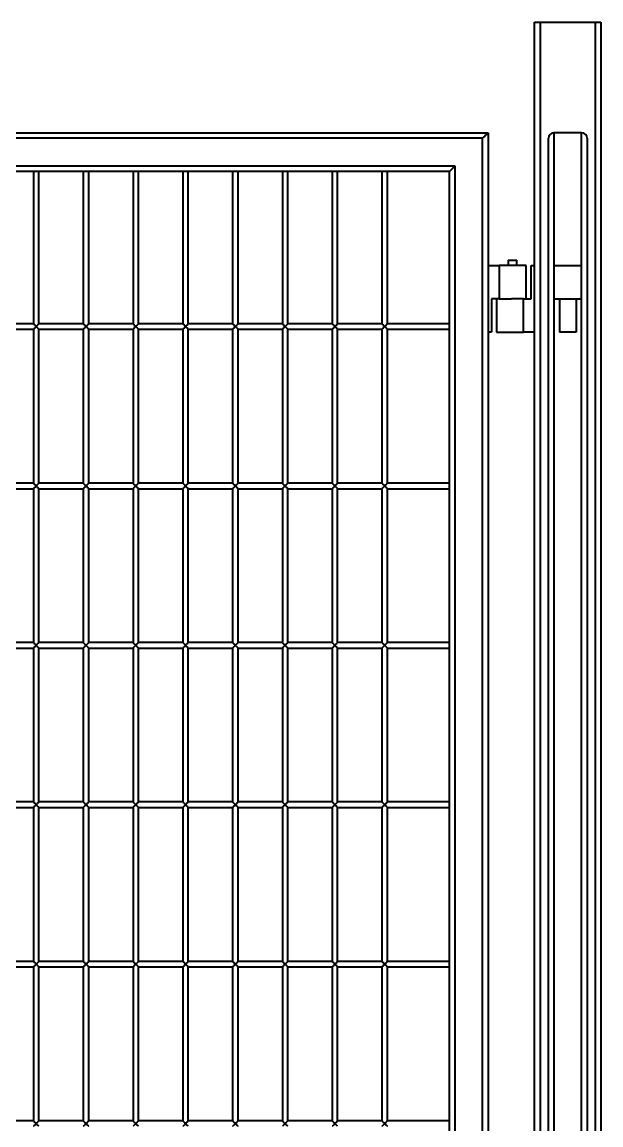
# Model space of a CAD drawing. Header units: millimetres. Extents: x 0 to 420, y 0 to 297.
# Drawn here: x 133.79 to 144.26, y 235.92 to 255.85 of the extents above; entities that cross this region are included whole.
import ezdxf

# ---------------------------------------------------------------- set-up
doc = ezdxf.new("R2010")
doc.units = ezdxf.units.MM

msp = doc.modelspace()

# ---------------------------------------------------------------- linework, layer by layer
at = {"color": 7, "linetype": 'Continuous', "lineweight": 40}
for p, q in [((143.0552, 215.8453), (143.0552, 255.8453)), ((143.0552, 255.8453), (143.1552, 255.8453)), ((143.1552, 255.8453), (143.1552, 215.8453)), ((143.1552, 255.8453), (144.1552, 255.8453)), ((144.1552, 215.8453), (144.1552, 255.8453)), ((144.1552, 255.8453), (144.2552, 255.8453)), ((144.2552, 255.8453), (144.2552, 215.8453)), ((125.0952, 253.8453), (142.2152, 253.8453)), ((142.2152, 253.8453), (142.2152, 217.8453)), ((143.4052, 253.8453), (143.4052, 217.8453)), ((143.9052, 253.8453), (143.4052, 253.8453)), ((143.9052, 217.8453), (143.9052, 253.8453)), ((142.1152, 253.7453), (125.1952, 253.7453)), ((142.1152, 217.9453), (142.1152, 253.7453)), ((143.3052, 217.9453), (143.3052, 253.7453)), ((144.0052, 253.7453), (144.0052, 217.9453)), ((125.6952, 253.2453), (141.6152, 253.2453)), ((141.5152, 253.1453), (125.7952, 253.1453)), ((133.9952, 253.1453), (133.9952, 250.3953)), ((134.0952, 250.3953), (134.0952, 253.1453)), ((134.8952, 253.1453), (134.8952, 250.3953)), ((134.9952, 250.3953), (134.9952, 253.1453)), ((135.7952, 253.1453), (135.7952, 250.3953)), ((135.8952, 250.3953), (135.8952, 253.1453)), ((136.6952, 253.1453), (136.6952, 250.3953)), ((136.7952, 250.3953), (136.7952, 253.1453)), ((137.5952, 253.1453), (137.5952, 250.3953)), ((137.6952, 250.3953), (137.6952, 253.1453)), ((138.4952, 253.1453), (138.4952, 250.3953)), ((138.5952, 250.3953), (138.5952, 253.1453)), ((139.3952, 253.1453), (139.3952, 250.3953)), ((139.4952, 250.3953), (139.4952, 253.1453)), ((140.2952, 253.1453), (140.2952, 250.3953)), ((140.3952, 250.3953), (140.3952, 253.1453)), ((141.5152, 218.5453), (141.5152, 253.1453)), ((141.6152, 253.2453), (141.6152, 218.4453)), ((142.5752, 251.5453), (142.5752, 251.4453)), ((142.5752, 251.5453), (142.7352, 251.5453)), ((142.7352, 251.4453), (142.7352, 251.5453)), ((142.2152, 251.4453), (142.4152, 251.4453)), ((142.9052, 251.4453), (142.4152, 251.4453)), ((142.4152, 251.4453), (142.4152, 250.8453)), ((142.9052, 250.8453), (142.9052, 251.4453)), ((142.9952, 250.8453), (142.9952, 251.4453)), ((142.9952, 251.4453), (143.0552, 251.4453)), ((143.4052, 251.4453), (143.4052, 250.8453)), ((143.4052, 251.4453), (143.9052, 251.4453)), ((143.9052, 250.8453), (143.9052, 251.4453)), ((142.2752, 250.8453), (142.2752, 250.2453)), ((142.4152, 250.8453), (142.2752, 250.8453)), ((142.3652, 250.8453), (142.3652, 250.2453)), ((142.4152, 250.8453), (142.6352, 250.8453)), ((142.8552, 250.8453), (142.6352, 250.8453)), ((142.8552, 250.2453), (142.8552, 250.8453)), ((142.8552, 250.8453), (142.9952, 250.8453)), ((143.4052, 250.8453), (143.9052, 250.8453)), ((143.5052, 250.8453), (143.5052, 250.2453)), ((143.8052, 250.8453), (143.8052, 250.2453)), ((133.9952, 250.3953), (133.1952, 250.3953)), ((133.1952, 250.2953), (133.9952, 250.2953)), ((133.9952, 250.2953), (133.9952, 247.5153)), ((134.8952, 250.3953), (134.0952, 250.3953)), ((134.0952, 247.5153), (134.0952, 250.2953)), ((134.0952, 250.2953), (134.8952, 250.2953)), ((134.8952, 250.2953), (134.8952, 247.5153)), ((135.7952, 250.3953), (134.9952, 250.3953)), ((134.9952, 247.5153), (134.9952, 250.2953)), ((134.9952, 250.2953), (135.7952, 250.2953)), ((135.7952, 250.2953), (135.7952, 247.5153)), ((136.6952, 250.3953), (135.8952, 250.3953)), ((135.8952, 247.5153), (135.8952, 250.2953)), ((135.8952, 250.2953), (136.6952, 250.2953)), ((136.6952, 250.2953), (136.6952, 247.5153)), ((137.5952, 250.3953), (136.7952, 250.3953)), ((136.7952, 247.5153), (136.7952, 250.2953)), ((136.7952, 250.2953), (137.5952, 250.2953)), ((137.5952, 250.2953), (137.5952, 247.5153)), ((138.4952, 250.3953), (137.6952, 250.3953)), ((137.6952, 247.5153), (137.6952, 250.2953)), ((137.6952, 250.2953), (138.4952, 250.2953)), ((138.4952, 250.2953), (138.4952, 247.5153)), ((139.3952, 250.3953), (138.5952, 250.3953)), ((138.5952, 247.5153), (138.5952, 250.2953)), ((138.5952, 250.2953), (139.3952, 250.2953)), ((139.3952, 250.2953), (139.3952, 247.5153)), ((140.2952, 250.3953), (139.4952, 250.3953)), ((139.4952, 247.5153), (139.4952, 250.2953)), ((139.4952, 250.2953), (140.2952, 250.2953)), ((140.2952, 250.2953), (140.2952, 247.5153)), ((141.5152, 250.3953), (140.3952, 250.3953)), ((140.3952, 247.5153), (140.3952, 250.2953)), ((140.3952, 250.2953), (141.5152, 250.2953)), ((142.2752, 250.2453), (142.2152, 250.2453)), ((142.3652, 250.2453), (142.8552, 250.2453)), ((143.0552, 250.2453), (142.8552, 250.2453)), ((143.8052, 250.2453), (143.5052, 250.2453)), ((133.9952, 247.5153), (133.1952, 247.5153)), ((134.8952, 247.5153), (134.0952, 247.5153)), ((135.7952, 247.5153), (134.9952, 247.5153)), ((136.6952, 247.5153), (135.8952, 247.5153)), ((137.5952, 247.5153), (136.7952, 247.5153)), ((138.4952, 247.5153), (137.6952, 247.5153)), ((139.3952, 247.5153), (138.5952, 247.5153)), ((140.2952, 247.5153), (139.4952, 247.5153)), ((141.5152, 247.5153), (140.3952, 247.5153)), ((133.1952, 247.4153), (133.9952, 247.4153)), ((133.9952, 247.4153), (133.9952, 244.6353)), ((134.0952, 244.6353), (134.0952, 247.4153)), ((134.0952, 247.4153), (134.8952, 247.4153)), ((134.8952, 247.4153), (134.8952, 244.6353)), ((134.9952, 244.6353), (134.9952, 247.4153)), ((134.9952, 247.4153), (135.7952, 247.4153)), ((135.7952, 247.4153), (135.7952, 244.6353)), ((135.8952, 244.6353), (135.8952, 247.4153)), ((135.8952, 247.4153), (136.6952, 247.4153)), ((136.6952, 247.4153), (136.6952, 244.6353)), ((136.7952, 244.6353), (136.7952, 247.4153)), ((136.7952, 247.4153), (137.5952, 247.4153)), ((137.5952, 247.4153), (137.5952, 244.6353)), ((137.6952, 244.6353), (137.6952, 247.4153)), ((137.6952, 247.4153), (138.4952, 247.4153)), ((138.4952, 247.4153), (138.4952, 244.6353)), ((138.5952, 244.6353), (138.5952, 247.4153)), ((138.5952, 247.4153), (139.3952, 247.4153)), ((139.3952, 247.4153), (139.3952, 244.6353)), ((139.4952, 244.6353), (139.4952, 247.4153)), ((139.4952, 247.4153), (140.2952, 247.4153)), ((140.2952, 247.4153), (140.2952, 244.6353)), ((140.3952, 244.6353), (140.3952, 247.4153)), ((140.3952, 247.4153), (141.5152, 247.4153)), ((133.9952, 244.6353), (133.1952, 244.6353)), ((133.1952, 244.5353), (133.9952, 244.5353)), ((133.9952, 244.5353), (133.9952, 241.7553)), ((134.8952, 244.6353), (134.0952, 244.6353)), ((134.0952, 241.7553), (134.0952, 244.5353)), ((134.0952, 244.5353), (134.8952, 244.5353)), ((134.8952, 244.5353), (134.8952, 241.7553)), ((135.7952, 244.6353), (134.9952, 244.6353)), ((134.9952, 241.7553), (134.9952, 244.5353)), ((134.9952, 244.5353), (135.7952, 244.5353)), ((135.7952, 244.5353), (135.7952, 241.7553)), ((136.6952, 244.6353), (135.8952, 244.6353)), ((135.8952, 241.7553), (135.8952, 244.5353)), ((135.8952, 244.5353), (136.6952, 244.5353)), ((136.6952, 244.5353), (136.6952, 241.7553)), ((137.5952, 244.6353), (136.7952, 244.6353)), ((136.7952, 241.7553), (136.7952, 244.5353)), ((136.7952, 244.5353), (137.5952, 244.5353)), ((137.5952, 244.5353), (137.5952, 241.7553)), ((138.4952, 244.6353), (137.6952, 244.6353)), ((137.6952, 241.7553), (137.6952, 244.5353)), ((137.6952, 244.5353), (138.4952, 244.5353)), ((138.4952, 244.5353), (138.4952, 241.7553)), ((139.3952, 244.6353), (138.5952, 244.6353)), ((138.5952, 241.7553), (138.5952, 244.5353)), ((138.5952, 244.5353), (139.3952, 244.5353)), ((139.3952, 244.5353), (139.3952, 241.7553)), ((140.2952, 244.6353), (139.4952, 244.6353)), ((139.4952, 241.7553), (139.4952, 244.5353)), ((139.4952, 244.5353), (140.2952, 244.5353)), ((140.2952, 244.5353), (140.2952, 241.7553)), ((141.5152, 244.6353), (140.3952, 244.6353)), ((140.3952, 241.7553), (140.3952, 244.5353)), ((140.3952, 244.5353), (141.5152, 244.5353)), ((133.9952, 241.7553), (133.1952, 241.7553)), ((134.8952, 241.7553), (134.0952, 241.7553)), ((135.7952, 241.7553), (134.9952, 241.7553)), ((136.6952, 241.7553), (135.8952, 241.7553)), ((137.5952, 241.7553), (136.7952, 241.7553)), ((138.4952, 241.7553), (137.6952, 241.7553)), ((139.3952, 241.7553), (138.5952, 241.7553)), ((140.2952, 241.7553), (139.4952, 241.7553)), ((141.5152, 241.7553), (140.3952, 241.7553)), ((133.1952, 241.6553), (133.9952, 241.6553)), ((133.9952, 241.6553), (133.9952, 238.8753)), ((134.0952, 238.8753), (134.0952, 241.6553)), ((134.0952, 241.6553), (134.8952, 241.6553)), ((134.8952, 241.6553), (134.8952, 238.8753)), ((134.9952, 238.8753), (134.9952, 241.6553)), ((134.9952, 241.6553), (135.7952, 241.6553)), ((135.7952, 241.6553), (135.7952, 238.8753)), ((135.8952, 238.8753), (135.8952, 241.6553)), ((135.8952, 241.6553), (136.6952, 241.6553)), ((136.6952, 241.6553), (136.6952, 238.8753)), ((136.7952, 238.8753), (136.7952, 241.6553)), ((136.7952, 241.6553), (137.5952, 241.6553)), ((137.5952, 241.6553), (137.5952, 238.8753)), ((137.6952, 238.8753), (137.6952, 241.6553)), ((137.6952, 241.6553), (138.4952, 241.6553)), ((138.4952, 241.6553), (138.4952, 238.8753)), ((138.5952, 238.8753), (138.5952, 241.6553)), ((138.5952, 241.6553), (139.3952, 241.6553)), ((139.3952, 241.6553), (139.3952, 238.8753)), ((139.4952, 238.8753), (139.4952, 241.6553)), ((139.4952, 241.6553), (140.2952, 241.6553)), ((140.2952, 241.6553), (140.2952, 238.8753)), ((140.3952, 238.8753), (140.3952, 241.6553)), ((140.3952, 241.6553), (141.5152, 241.6553)), ((133.9952, 238.8753), (133.1952, 238.8753)), ((133.1952, 238.7753), (133.9952, 238.7753)), ((133.9952, 238.7753), (133.9952, 235.9953)), ((134.8952, 238.8753), (134.0952, 238.8753)), ((134.0952, 235.9953), (134.0952, 238.7753)), ((134.0952, 238.7753), (134.8952, 238.7753)), ((134.8952, 238.7753), (134.8952, 235.9953)), ((135.7952, 238.8753), (134.9952, 238.8753)), ((134.9952, 235.9953), (134.9952, 238.7753)), ((134.9952, 238.7753), (135.7952, 238.7753)), ((135.7952, 238.7753), (135.7952, 235.9953)), ((136.6952, 238.8753), (135.8952, 238.8753)), ((135.8952, 235.9953), (135.8952, 238.7753)), ((135.8952, 238.7753), (136.6952, 238.7753)), ((136.6952, 238.7753), (136.6952, 235.9953)), ((137.5952, 238.8753), (136.7952, 238.8753)), ((136.7952, 235.9953), (136.7952, 238.7753)), ((136.7952, 238.7753), (137.5952, 238.7753)), ((137.5952, 238.7753), (137.5952, 235.9953)), ((138.4952, 238.8753), (137.6952, 238.8753)), ((137.6952, 235.9953), (137.6952, 238.7753)), ((137.6952, 238.7753), (138.4952, 238.7753)), ((138.4952, 238.7753), (138.4952, 235.9953)), ((139.3952, 238.8753), (138.5952, 238.8753)), ((138.5952, 235.9953), (138.5952, 238.7753)), ((138.5952, 238.7753), (139.3952, 238.7753)), ((139.3952, 238.7753), (139.3952, 235.9953)), ((140.2952, 238.8753), (139.4952, 238.8753)), ((139.4952, 235.9953), (139.4952, 238.7753)), ((139.4952, 238.7753), (140.2952, 238.7753)), ((140.2952, 238.7753), (140.2952, 235.9953)), ((141.5152, 238.8753), (140.3952, 238.8753)), ((140.3952, 235.9953), (140.3952, 238.7753)), ((140.3952, 238.7753), (141.5152, 238.7753)), ((133.9952, 235.9953), (133.1952, 235.9953)), ((134.8952, 235.9953), (134.0952, 235.9953)), ((135.7952, 235.9953), (134.9952, 235.9953)), ((136.6952, 235.9953), (135.8952, 235.9953)), ((137.5952, 235.9953), (136.7952, 235.9953)), ((138.4952, 235.9953), (137.6952, 235.9953)), ((139.3952, 235.9953), (138.5952, 235.9953)), ((140.2952, 235.9953), (139.4952, 235.9953)), ((141.5152, 235.9953), (140.3952, 235.9953))]:
    msp.add_line(p, q, dxfattribs=at)
at = {"color": 7, "linetype": 'Continuous', "lineweight": 40, "flags": 128}
for points in [[(142.2152, 253.8453), (142.2133, 253.8434), (142.2076, 253.8377), (142.1984, 253.8285), (142.1859, 253.816), (142.1708, 253.8009), (142.1535, 253.7836), (142.1347, 253.7648), (142.1152, 253.7453)], [(141.6152, 253.2453), (141.5979, 253.228), (141.581, 253.2111), (141.5652, 253.1953), (141.551, 253.1811), (141.5386, 253.1687), (141.5286, 253.1587), (141.5213, 253.1514), (141.5167, 253.1469), (141.5152, 253.1453)], [(133.9952, 250.3953), (133.9954, 250.3951), (133.9971, 250.3934), (134.0005, 250.3901), (134.0053, 250.3852), (134.0115, 250.379), (134.0189, 250.3717), (134.0272, 250.3634), (134.036, 250.3545), (134.0452, 250.3453)], [(134.0452, 250.3453), (134.036, 250.3361), (134.0272, 250.3273), (134.0189, 250.319), (134.0115, 250.3117), (134.0053, 250.3054), (134.0005, 250.3006), (133.9971, 250.2972), (133.9954, 250.2955), (133.9952, 250.2953)], [(134.0452, 250.3453), (134.0539, 250.354), (134.0623, 250.3624), (134.0702, 250.3703), (134.0774, 250.3775), (134.0835, 250.3836), (134.0885, 250.3886), (134.0922, 250.3923), (134.0945, 250.3946), (134.0952, 250.3953)], [(134.0952, 250.2953), (134.0945, 250.2961), (134.0922, 250.2984), (134.0885, 250.302), (134.0835, 250.307), (134.0774, 250.3132), (134.0702, 250.3203), (134.0623, 250.3282), (134.0539, 250.3367), (134.0452, 250.3453)], [(134.8952, 250.3953), (134.8954, 250.3951), (134.8971, 250.3934), (134.9005, 250.3901), (134.9053, 250.3852), (134.9115, 250.379), (134.9189, 250.3717), (134.9272, 250.3634), (134.936, 250.3545), (134.9452, 250.3453)], [(134.9452, 250.3453), (134.936, 250.3361), (134.9272, 250.3273), (134.9189, 250.319), (134.9115, 250.3117), (134.9053, 250.3054), (134.9005, 250.3006), (134.8971, 250.2972), (134.8954, 250.2955), (134.8952, 250.2953)], [(134.9452, 250.3453), (134.9539, 250.354), (134.9623, 250.3624), (134.9702, 250.3703), (134.9774, 250.3775), (134.9835, 250.3836), (134.9885, 250.3886), (134.9922, 250.3923), (134.9945, 250.3946), (134.9952, 250.3953)], [(134.9952, 250.2953), (134.9945, 250.2961), (134.9922, 250.2984), (134.9885, 250.302), (134.9835, 250.307), (134.9774, 250.3132), (134.9702, 250.3203), (134.9623, 250.3282), (134.9539, 250.3367), (134.9452, 250.3453)], [(135.7952, 250.3953), (135.7954, 250.3951), (135.7971, 250.3934), (135.8005, 250.3901), (135.8053, 250.3852), (135.8115, 250.379), (135.8189, 250.3717), (135.8272, 250.3634), (135.836, 250.3545), (135.8452, 250.3453)], [(135.8452, 250.3453), (135.836, 250.3361), (135.8272, 250.3273), (135.8189, 250.319), (135.8115, 250.3117), (135.8053, 250.3054), (135.8005, 250.3006), (135.7971, 250.2972), (135.7954, 250.2955), (135.7952, 250.2953)], [(135.8452, 250.3453), (135.8539, 250.354), (135.8623, 250.3624), (135.8702, 250.3703), (135.8774, 250.3775), (135.8835, 250.3836), (135.8885, 250.3886), (135.8922, 250.3923), (135.8945, 250.3946), (135.8952, 250.3953)], [(135.8952, 250.2953), (135.8945, 250.2961), (135.8922, 250.2984), (135.8885, 250.302), (135.8835, 250.307), (135.8774, 250.3132), (135.8702, 250.3203), (135.8623, 250.3282), (135.8539, 250.3367), (135.8452, 250.3453)], [(136.6952, 250.3953), (136.6954, 250.3951), (136.6971, 250.3934), (136.7005, 250.3901), (136.7053, 250.3852), (136.7115, 250.379), (136.7189, 250.3717), (136.7272, 250.3634), (136.736, 250.3545), (136.7452, 250.3453)], [(136.7452, 250.3453), (136.736, 250.3361), (136.7272, 250.3273), (136.7189, 250.319), (136.7115, 250.3117), (136.7053, 250.3054), (136.7005, 250.3006), (136.6971, 250.2972), (136.6954, 250.2955), (136.6952, 250.2953)], [(136.7452, 250.3453), (136.7539, 250.354), (136.7623, 250.3624), (136.7702, 250.3703), (136.7774, 250.3775), (136.7835, 250.3836), (136.7885, 250.3886), (136.7922, 250.3923), (136.7945, 250.3946), (136.7952, 250.3953)], [(136.7952, 250.2953), (136.7945, 250.2961), (136.7922, 250.2984), (136.7885, 250.302), (136.7835, 250.307), (136.7774, 250.3132), (136.7702, 250.3203), (136.7623, 250.3282), (136.7539, 250.3367), (136.7452, 250.3453)], [(137.5952, 250.3953), (137.5954, 250.3951), (137.5971, 250.3934), (137.6005, 250.3901), (137.6053, 250.3852), (137.6115, 250.379), (137.6189, 250.3717), (137.6272, 250.3634), (137.636, 250.3545), (137.6452, 250.3453)], [(137.6452, 250.3453), (137.636, 250.3361), (137.6272, 250.3273), (137.6189, 250.319), (137.6115, 250.3117), (137.6053, 250.3054), (137.6005, 250.3006), (137.5971, 250.2972), (137.5954, 250.2955), (137.5952, 250.2953)], [(137.6452, 250.3453), (137.6539, 250.354), (137.6623, 250.3624), (137.6702, 250.3703), (137.6774, 250.3775), (137.6835, 250.3836), (137.6885, 250.3886), (137.6922, 250.3923), (137.6945, 250.3946), (137.6952, 250.3953)], [(137.6952, 250.2953), (137.6945, 250.2961), (137.6922, 250.2984), (137.6885, 250.302), (137.6835, 250.307), (137.6774, 250.3132), (137.6702, 250.3203), (137.6623, 250.3282), (137.6539, 250.3367), (137.6452, 250.3453)], [(138.4952, 250.3953), (138.4954, 250.3951), (138.4971, 250.3934), (138.5005, 250.3901), (138.5053, 250.3852), (138.5115, 250.379), (138.5189, 250.3717), (138.5272, 250.3634), (138.536, 250.3545), (138.5452, 250.3453)], [(138.5452, 250.3453), (138.536, 250.3361), (138.5272, 250.3273), (138.5189, 250.319), (138.5115, 250.3117), (138.5053, 250.3054), (138.5005, 250.3006), (138.4971, 250.2972), (138.4954, 250.2955), (138.4952, 250.2953)], [(138.5452, 250.3453), (138.5539, 250.354), (138.5623, 250.3624), (138.5702, 250.3703), (138.5774, 250.3775), (138.5835, 250.3836), (138.5885, 250.3886), (138.5922, 250.3923), (138.5945, 250.3946), (138.5952, 250.3953)], [(138.5952, 250.2953), (138.5945, 250.2961), (138.5922, 250.2984), (138.5885, 250.302), (138.5835, 250.307), (138.5774, 250.3132), (138.5702, 250.3203), (138.5623, 250.3282), (138.5539, 250.3367), (138.5452, 250.3453)], [(139.3952, 250.3953), (139.3954, 250.3951), (139.3971, 250.3934), (139.4005, 250.3901), (139.4053, 250.3852), (139.4115, 250.379), (139.4189, 250.3717), (139.4272, 250.3634), (139.436, 250.3545), (139.4452, 250.3453)], [(139.4452, 250.3453), (139.436, 250.3361), (139.4272, 250.3273), (139.4189, 250.319), (139.4115, 250.3117), (139.4053, 250.3054), (139.4005, 250.3006), (139.3971, 250.2972), (139.3954, 250.2955), (139.3952, 250.2953)], [(139.4452, 250.3453), (139.4539, 250.354), (139.4623, 250.3624), (139.4702, 250.3703), (139.4774, 250.3775), (139.4835, 250.3836), (139.4885, 250.3886), (139.4922, 250.3923), (139.4945, 250.3946), (139.4952, 250.3953)], [(139.4952, 250.2953), (139.4945, 250.2961), (139.4922, 250.2984), (139.4885, 250.302), (139.4835, 250.307), (139.4774, 250.3132), (139.4702, 250.3203), (139.4623, 250.3282), (139.4539, 250.3367), (139.4452, 250.3453)], [(140.2952, 250.3953), (140.2954, 250.3951), (140.2971, 250.3934), (140.3005, 250.3901), (140.3053, 250.3852), (140.3115, 250.379), (140.3189, 250.3717), (140.3272, 250.3634), (140.336, 250.3545), (140.3452, 250.3453)], [(140.3452, 250.3453), (140.336, 250.3361), (140.3272, 250.3273), (140.3189, 250.319), (140.3115, 250.3117), (140.3053, 250.3054), (140.3005, 250.3006), (140.2971, 250.2972), (140.2954, 250.2955), (140.2952, 250.2953)], [(140.3452, 250.3453), (140.3539, 250.354), (140.3623, 250.3624), (140.3702, 250.3703), (140.3774, 250.3775), (140.3835, 250.3836), (140.3885, 250.3886), (140.3922, 250.3923), (140.3945, 250.3946), (140.3952, 250.3953)], [(140.3952, 250.2953), (140.3945, 250.2961), (140.3922, 250.2984), (140.3885, 250.302), (140.3835, 250.307), (140.3774, 250.3132), (140.3702, 250.3203), (140.3623, 250.3282), (140.3539, 250.3367), (140.3452, 250.3453)], [(133.9952, 247.5153), (133.9954, 247.5151), (133.9971, 247.5134), (134.0005, 247.5101), (134.0053, 247.5052), (134.0115, 247.499), (134.0189, 247.4917), (134.0272, 247.4834), (134.036, 247.4745), (134.0452, 247.4653)], [(134.0452, 247.4653), (134.0539, 247.474), (134.0623, 247.4824), (134.0702, 247.4903), (134.0774, 247.4975), (134.0835, 247.5036), (134.0885, 247.5086), (134.0922, 247.5123), (134.0945, 247.5146), (134.0952, 247.5153)], [(134.8952, 247.5153), (134.8954, 247.5151), (134.8971, 247.5134), (134.9005, 247.5101), (134.9053, 247.5052), (134.9115, 247.499), (134.9189, 247.4917), (134.9272, 247.4834), (134.936, 247.4745), (134.9452, 247.4653)], [(134.9452, 247.4653), (134.9539, 247.474), (134.9623, 247.4824), (134.9702, 247.4903), (134.9774, 247.4975), (134.9835, 247.5036), (134.9885, 247.5086), (134.9922, 247.5123), (134.9945, 247.5146), (134.9952, 247.5153)], [(135.7952, 247.5153), (135.7954, 247.5151), (135.7971, 247.5134), (135.8005, 247.5101), (135.8053, 247.5052), (135.8115, 247.499), (135.8189, 247.4917), (135.8272, 247.4834), (135.836, 247.4745), (135.8452, 247.4653)], [(135.8452, 247.4653), (135.8539, 247.474), (135.8623, 247.4824), (135.8702, 247.4903), (135.8774, 247.4975), (135.8835, 247.5036), (135.8885, 247.5086), (135.8922, 247.5123), (135.8945, 247.5146), (135.8952, 247.5153)], [(136.6952, 247.5153), (136.6954, 247.5151), (136.6971, 247.5134), (136.7005, 247.5101), (136.7053, 247.5052), (136.7115, 247.499), (136.7189, 247.4917), (136.7272, 247.4834), (136.736, 247.4745), (136.7452, 247.4653)], [(136.7452, 247.4653), (136.7539, 247.474), (136.7623, 247.4824), (136.7702, 247.4903), (136.7774, 247.4975), (136.7835, 247.5036), (136.7885, 247.5086), (136.7922, 247.5123), (136.7945, 247.5146), (136.7952, 247.5153)], [(137.5952, 247.5153), (137.5954, 247.5151), (137.5971, 247.5134), (137.6005, 247.5101), (137.6053, 247.5052), (137.6115, 247.499), (137.6189, 247.4917), (137.6272, 247.4834), (137.636, 247.4745), (137.6452, 247.4653)], [(137.6452, 247.4653), (137.6539, 247.474), (137.6623, 247.4824), (137.6702, 247.4903), (137.6774, 247.4975), (137.6835, 247.5036), (137.6885, 247.5086), (137.6922, 247.5123), (137.6945, 247.5146), (137.6952, 247.5153)], [(138.4952, 247.5153), (138.4954, 247.5151), (138.4971, 247.5134), (138.5005, 247.5101), (138.5053, 247.5052), (138.5115, 247.499), (138.5189, 247.4917), (138.5272, 247.4834), (138.536, 247.4745), (138.5452, 247.4653)], [(138.5452, 247.4653), (138.5539, 247.474), (138.5623, 247.4824), (138.5702, 247.4903), (138.5774, 247.4975), (138.5835, 247.5036), (138.5885, 247.5086), (138.5922, 247.5123), (138.5945, 247.5146), (138.5952, 247.5153)], [(139.3952, 247.5153), (139.3954, 247.5151), (139.3971, 247.5134), (139.4005, 247.5101), (139.4053, 247.5052), (139.4115, 247.499), (139.4189, 247.4917), (139.4272, 247.4834), (139.436, 247.4745), (139.4452, 247.4653)], [(139.4452, 247.4653), (139.4539, 247.474), (139.4623, 247.4824), (139.4702, 247.4903), (139.4774, 247.4975), (139.4835, 247.5036), (139.4885, 247.5086), (139.4922, 247.5123), (139.4945, 247.5146), (139.4952, 247.5153)], [(140.2952, 247.5153), (140.2954, 247.5151), (140.2971, 247.5134), (140.3005, 247.5101), (140.3053, 247.5052), (140.3115, 247.499), (140.3189, 247.4917), (140.3272, 247.4834), (140.336, 247.4745), (140.3452, 247.4653)], [(140.3452, 247.4653), (140.3539, 247.474), (140.3623, 247.4824), (140.3702, 247.4903), (140.3774, 247.4975), (140.3835, 247.5036), (140.3885, 247.5086), (140.3922, 247.5123), (140.3945, 247.5146), (140.3952, 247.5153)], [(134.0452, 247.4653), (134.036, 247.4561), (134.0272, 247.4473), (134.0189, 247.439), (134.0115, 247.4317), (134.0053, 247.4254), (134.0005, 247.4206), (133.9971, 247.4172), (133.9954, 247.4155), (133.9952, 247.4153)], [(134.0952, 247.4153), (134.0945, 247.4161), (134.0922, 247.4184), (134.0885, 247.422), (134.0835, 247.427), (134.0774, 247.4332), (134.0702, 247.4403), (134.0623, 247.4482), (134.0539, 247.4567), (134.0452, 247.4653)], [(134.9452, 247.4653), (134.936, 247.4561), (134.9272, 247.4473), (134.9189, 247.439), (134.9115, 247.4317), (134.9053, 247.4254), (134.9005, 247.4206), (134.8971, 247.4172), (134.8954, 247.4155), (134.8952, 247.4153)], [(134.9952, 247.4153), (134.9945, 247.4161), (134.9922, 247.4184), (134.9885, 247.422), (134.9835, 247.427), (134.9774, 247.4332), (134.9702, 247.4403), (134.9623, 247.4482), (134.9539, 247.4567), (134.9452, 247.4653)], [(135.8452, 247.4653), (135.836, 247.4561), (135.8272, 247.4473), (135.8189, 247.439), (135.8115, 247.4317), (135.8053, 247.4254), (135.8005, 247.4206), (135.7971, 247.4172), (135.7954, 247.4155), (135.7952, 247.4153)], [(135.8952, 247.4153), (135.8945, 247.4161), (135.8922, 247.4184), (135.8885, 247.422), (135.8835, 247.427), (135.8774, 247.4332), (135.8702, 247.4403), (135.8623, 247.4482), (135.8539, 247.4567), (135.8452, 247.4653)], [(136.7452, 247.4653), (136.736, 247.4561), (136.7272, 247.4473), (136.7189, 247.439), (136.7115, 247.4317), (136.7053, 247.4254), (136.7005, 247.4206), (136.6971, 247.4172), (136.6954, 247.4155), (136.6952, 247.4153)], [(136.7952, 247.4153), (136.7945, 247.4161), (136.7922, 247.4184), (136.7885, 247.422), (136.7835, 247.427), (136.7774, 247.4332), (136.7702, 247.4403), (136.7623, 247.4482), (136.7539, 247.4567), (136.7452, 247.4653)], [(137.6452, 247.4653), (137.636, 247.4561), (137.6272, 247.4473), (137.6189, 247.439), (137.6115, 247.4317), (137.6053, 247.4254), (137.6005, 247.4206), (137.5971, 247.4172), (137.5954, 247.4155), (137.5952, 247.4153)], [(137.6952, 247.4153), (137.6945, 247.4161), (137.6922, 247.4184), (137.6885, 247.422), (137.6835, 247.427), (137.6774, 247.4332), (137.6702, 247.4403), (137.6623, 247.4482), (137.6539, 247.4567), (137.6452, 247.4653)], [(138.5452, 247.4653), (138.536, 247.4561), (138.5272, 247.4473), (138.5189, 247.439), (138.5115, 247.4317), (138.5053, 247.4254), (138.5005, 247.4206), (138.4971, 247.4172), (138.4954, 247.4155), (138.4952, 247.4153)], [(138.5952, 247.4153), (138.5945, 247.4161), (138.5922, 247.4184), (138.5885, 247.422), (138.5835, 247.427), (138.5774, 247.4332), (138.5702, 247.4403), (138.5623, 247.4482), (138.5539, 247.4567), (138.5452, 247.4653)], [(139.4452, 247.4653), (139.436, 247.4561), (139.4272, 247.4473), (139.4189, 247.439), (139.4115, 247.4317), (139.4053, 247.4254), (139.4005, 247.4206), (139.3971, 247.4172), (139.3954, 247.4155), (139.3952, 247.4153)], [(139.4952, 247.4153), (139.4945, 247.4161), (139.4922, 247.4184), (139.4885, 247.422), (139.4835, 247.427), (139.4774, 247.4332), (139.4702, 247.4403), (139.4623, 247.4482), (139.4539, 247.4567), (139.4452, 247.4653)], [(140.3452, 247.4653), (140.336, 247.4561), (140.3272, 247.4473), (140.3189, 247.439), (140.3115, 247.4317), (140.3053, 247.4254), (140.3005, 247.4206), (140.2971, 247.4172), (140.2954, 247.4155), (140.2952, 247.4153)], [(140.3952, 247.4153), (140.3945, 247.4161), (140.3922, 247.4184), (140.3885, 247.422), (140.3835, 247.427), (140.3774, 247.4332), (140.3702, 247.4403), (140.3623, 247.4482), (140.3539, 247.4567), (140.3452, 247.4653)], [(133.9952, 244.6353), (133.9954, 244.6351), (133.9971, 244.6334), (134.0005, 244.6301), (134.0053, 244.6252), (134.0115, 244.619), (134.0189, 244.6117), (134.0272, 244.6034), (134.036, 244.5945), (134.0452, 244.5853)], [(134.0452, 244.5853), (134.036, 244.5761), (134.0272, 244.5673), (134.0189, 244.559), (134.0115, 244.5517), (134.0053, 244.5454), (134.0005, 244.5406), (133.9971, 244.5372), (133.9954, 244.5356), (133.9952, 244.5353)], [(134.0452, 244.5853), (134.0539, 244.594), (134.0623, 244.6024), (134.0702, 244.6103), (134.0774, 244.6175), (134.0835, 244.6236), (134.0885, 244.6286), (134.0922, 244.6323), (134.0945, 244.6346), (134.0952, 244.6353)], [(134.0952, 244.5353), (134.0945, 244.5361), (134.0922, 244.5384), (134.0885, 244.542), (134.0835, 244.547), (134.0774, 244.5532), (134.0702, 244.5603), (134.0623, 244.5682), (134.0539, 244.5767), (134.0452, 244.5853)], [(134.8952, 244.6353), (134.8954, 244.6351), (134.8971, 244.6334), (134.9005, 244.6301), (134.9053, 244.6252), (134.9115, 244.619), (134.9189, 244.6117), (134.9272, 244.6034), (134.936, 244.5945), (134.9452, 244.5853)], [(134.9452, 244.5853), (134.936, 244.5761), (134.9272, 244.5673), (134.9189, 244.559), (134.9115, 244.5517), (134.9053, 244.5454), (134.9005, 244.5406), (134.8971, 244.5372), (134.8954, 244.5356), (134.8952, 244.5353)], [(134.9452, 244.5853), (134.9539, 244.594), (134.9623, 244.6024), (134.9702, 244.6103), (134.9774, 244.6175), (134.9835, 244.6236), (134.9885, 244.6286), (134.9922, 244.6323), (134.9945, 244.6346), (134.9952, 244.6353)], [(134.9952, 244.5353), (134.9945, 244.5361), (134.9922, 244.5384), (134.9885, 244.542), (134.9835, 244.547), (134.9774, 244.5532), (134.9702, 244.5603), (134.9623, 244.5682), (134.9539, 244.5767), (134.9452, 244.5853)], [(135.7952, 244.6353), (135.7954, 244.6351), (135.7971, 244.6334), (135.8005, 244.6301), (135.8053, 244.6252), (135.8115, 244.619), (135.8189, 244.6117), (135.8272, 244.6034), (135.836, 244.5945), (135.8452, 244.5853)], [(135.8452, 244.5853), (135.836, 244.5761), (135.8272, 244.5673), (135.8189, 244.559), (135.8115, 244.5517), (135.8053, 244.5454), (135.8005, 244.5406), (135.7971, 244.5372), (135.7954, 244.5356), (135.7952, 244.5353)], [(135.8452, 244.5853), (135.8539, 244.594), (135.8623, 244.6024), (135.8702, 244.6103), (135.8774, 244.6175), (135.8835, 244.6236), (135.8885, 244.6286), (135.8922, 244.6323), (135.8945, 244.6346), (135.8952, 244.6353)], [(135.8952, 244.5353), (135.8945, 244.5361), (135.8922, 244.5384), (135.8885, 244.542), (135.8835, 244.547), (135.8774, 244.5532), (135.8702, 244.5603), (135.8623, 244.5682), (135.8539, 244.5767), (135.8452, 244.5853)], [(136.6952, 244.6353), (136.6954, 244.6351), (136.6971, 244.6334), (136.7005, 244.6301), (136.7053, 244.6252), (136.7115, 244.619), (136.7189, 244.6117), (136.7272, 244.6034), (136.736, 244.5945), (136.7452, 244.5853)], [(136.7452, 244.5853), (136.736, 244.5761), (136.7272, 244.5673), (136.7189, 244.559), (136.7115, 244.5517), (136.7053, 244.5454), (136.7005, 244.5406), (136.6971, 244.5372), (136.6954, 244.5356), (136.6952, 244.5353)], [(136.7452, 244.5853), (136.7539, 244.594), (136.7623, 244.6024), (136.7702, 244.6103), (136.7774, 244.6175), (136.7835, 244.6236), (136.7885, 244.6286), (136.7922, 244.6323), (136.7945, 244.6346), (136.7952, 244.6353)], [(136.7952, 244.5353), (136.7945, 244.5361), (136.7922, 244.5384), (136.7885, 244.542), (136.7835, 244.547), (136.7774, 244.5532), (136.7702, 244.5603), (136.7623, 244.5682), (136.7539, 244.5767), (136.7452, 244.5853)], [(137.5952, 244.6353), (137.5954, 244.6351), (137.5971, 244.6334), (137.6005, 244.6301), (137.6053, 244.6252), (137.6115, 244.619), (137.6189, 244.6117), (137.6272, 244.6034), (137.636, 244.5945), (137.6452, 244.5853)], [(137.6452, 244.5853), (137.636, 244.5761), (137.6272, 244.5673), (137.6189, 244.559), (137.6115, 244.5517), (137.6053, 244.5454), (137.6005, 244.5406), (137.5971, 244.5372), (137.5954, 244.5356), (137.5952, 244.5353)], [(137.6452, 244.5853), (137.6539, 244.594), (137.6623, 244.6024), (137.6702, 244.6103), (137.6774, 244.6175), (137.6835, 244.6236), (137.6885, 244.6286), (137.6922, 244.6323), (137.6945, 244.6346), (137.6952, 244.6353)], [(137.6952, 244.5353), (137.6945, 244.5361), (137.6922, 244.5384), (137.6885, 244.542), (137.6835, 244.547), (137.6774, 244.5532), (137.6702, 244.5603), (137.6623, 244.5682), (137.6539, 244.5767), (137.6452, 244.5853)], [(138.4952, 244.6353), (138.4954, 244.6351), (138.4971, 244.6334), (138.5005, 244.6301), (138.5053, 244.6252), (138.5115, 244.619), (138.5189, 244.6117), (138.5272, 244.6034), (138.536, 244.5945), (138.5452, 244.5853)], [(138.5452, 244.5853), (138.536, 244.5761), (138.5272, 244.5673), (138.5189, 244.559), (138.5115, 244.5517), (138.5053, 244.5454), (138.5005, 244.5406), (138.4971, 244.5372), (138.4954, 244.5356), (138.4952, 244.5353)], [(138.5452, 244.5853), (138.5539, 244.594), (138.5623, 244.6024), (138.5702, 244.6103), (138.5774, 244.6175), (138.5835, 244.6236), (138.5885, 244.6286), (138.5922, 244.6323), (138.5945, 244.6346), (138.5952, 244.6353)], [(138.5952, 244.5353), (138.5945, 244.5361), (138.5922, 244.5384), (138.5885, 244.542), (138.5835, 244.547), (138.5774, 244.5532), (138.5702, 244.5603), (138.5623, 244.5682), (138.5539, 244.5767), (138.5452, 244.5853)], [(139.3952, 244.6353), (139.3954, 244.6351), (139.3971, 244.6334), (139.4005, 244.6301), (139.4053, 244.6252), (139.4115, 244.619), (139.4189, 244.6117), (139.4272, 244.6034), (139.436, 244.5945), (139.4452, 244.5853)], [(139.4452, 244.5853), (139.436, 244.5761), (139.4272, 244.5673), (139.4189, 244.559), (139.4115, 244.5517), (139.4053, 244.5454), (139.4005, 244.5406), (139.3971, 244.5372), (139.3954, 244.5356), (139.3952, 244.5353)], [(139.4452, 244.5853), (139.4539, 244.594), (139.4623, 244.6024), (139.4702, 244.6103), (139.4774, 244.6175), (139.4835, 244.6236), (139.4885, 244.6286), (139.4922, 244.6323), (139.4945, 244.6346), (139.4952, 244.6353)], [(139.4952, 244.5353), (139.4945, 244.5361), (139.4922, 244.5384), (139.4885, 244.542), (139.4835, 244.547), (139.4774, 244.5532), (139.4702, 244.5603), (139.4623, 244.5682), (139.4539, 244.5767), (139.4452, 244.5853)], [(140.2952, 244.6353), (140.2954, 244.6351), (140.2971, 244.6334), (140.3005, 244.6301), (140.3053, 244.6252), (140.3115, 244.619), (140.3189, 244.6117), (140.3272, 244.6034), (140.336, 244.5945), (140.3452, 244.5853)], [(140.3452, 244.5853), (140.336, 244.5761), (140.3272, 244.5673), (140.3189, 244.559), (140.3115, 244.5517), (140.3053, 244.5454), (140.3005, 244.5406), (140.2971, 244.5372), (140.2954, 244.5356), (140.2952, 244.5353)], [(140.3452, 244.5853), (140.3539, 244.594), (140.3623, 244.6024), (140.3702, 244.6103), (140.3774, 244.6175), (140.3835, 244.6236), (140.3885, 244.6286), (140.3922, 244.6323), (140.3945, 244.6346), (140.3952, 244.6353)], [(140.3952, 244.5353), (140.3945, 244.5361), (140.3922, 244.5384), (140.3885, 244.542), (140.3835, 244.547), (140.3774, 244.5532), (140.3702, 244.5603), (140.3623, 244.5682), (140.3539, 244.5767), (140.3452, 244.5853)], [(133.9952, 241.7553), (133.9954, 241.7551), (133.9971, 241.7534), (134.0005, 241.7501), (134.0053, 241.7452), (134.0115, 241.739), (134.0189, 241.7317), (134.0272, 241.7234), (134.036, 241.7145), (134.0452, 241.7053)], [(134.0452, 241.7053), (134.036, 241.6961), (134.0272, 241.6873), (134.0189, 241.679), (134.0115, 241.6717), (134.0053, 241.6654), (134.0005, 241.6606), (133.9971, 241.6572), (133.9954, 241.6555), (133.9952, 241.6553)], [(134.0452, 241.7053), (134.0539, 241.714), (134.0623, 241.7224), (134.0702, 241.7303), (134.0774, 241.7375), (134.0835, 241.7436), (134.0885, 241.7486), (134.0922, 241.7523), (134.0945, 241.7546), (134.0952, 241.7553)], [(134.0952, 241.6553), (134.0945, 241.6561), (134.0922, 241.6584), (134.0885, 241.662), (134.0835, 241.667), (134.0774, 241.6732), (134.0702, 241.6803), (134.0623, 241.6882), (134.0539, 241.6967), (134.0452, 241.7053)], [(134.8952, 241.7553), (134.8954, 241.7551), (134.8971, 241.7534), (134.9005, 241.7501), (134.9053, 241.7452), (134.9115, 241.739), (134.9189, 241.7317), (134.9272, 241.7234), (134.936, 241.7145), (134.9452, 241.7053)], [(134.9452, 241.7053), (134.936, 241.6961), (134.9272, 241.6873), (134.9189, 241.679), (134.9115, 241.6717), (134.9053, 241.6654), (134.9005, 241.6606), (134.8971, 241.6572), (134.8954, 241.6555), (134.8952, 241.6553)], [(134.9452, 241.7053), (134.9539, 241.714), (134.9623, 241.7224), (134.9702, 241.7303), (134.9774, 241.7375), (134.9835, 241.7436), (134.9885, 241.7486), (134.9922, 241.7523), (134.9945, 241.7546), (134.9952, 241.7553)], [(134.9952, 241.6553), (134.9945, 241.6561), (134.9922, 241.6584), (134.9885, 241.662), (134.9835, 241.667), (134.9774, 241.6732), (134.9702, 241.6803), (134.9623, 241.6882), (134.9539, 241.6967), (134.9452, 241.7053)], [(135.7952, 241.7553), (135.7954, 241.7551), (135.7971, 241.7534), (135.8005, 241.7501), (135.8053, 241.7452), (135.8115, 241.739), (135.8189, 241.7317), (135.8272, 241.7234), (135.836, 241.7145), (135.8452, 241.7053)], [(135.8452, 241.7053), (135.836, 241.6961), (135.8272, 241.6873), (135.8189, 241.679), (135.8115, 241.6717), (135.8053, 241.6654), (135.8005, 241.6606), (135.7971, 241.6572), (135.7954, 241.6555), (135.7952, 241.6553)], [(135.8452, 241.7053), (135.8539, 241.714), (135.8623, 241.7224), (135.8702, 241.7303), (135.8774, 241.7375), (135.8835, 241.7436), (135.8885, 241.7486), (135.8922, 241.7523), (135.8945, 241.7546), (135.8952, 241.7553)], [(135.8952, 241.6553), (135.8945, 241.6561), (135.8922, 241.6584), (135.8885, 241.662), (135.8835, 241.667), (135.8774, 241.6732), (135.8702, 241.6803), (135.8623, 241.6882), (135.8539, 241.6967), (135.8452, 241.7053)], [(136.6952, 241.7553), (136.6954, 241.7551), (136.6971, 241.7534), (136.7005, 241.7501), (136.7053, 241.7452), (136.7115, 241.739), (136.7189, 241.7317), (136.7272, 241.7234), (136.736, 241.7145), (136.7452, 241.7053)], [(136.7452, 241.7053), (136.736, 241.6961), (136.7272, 241.6873), (136.7189, 241.679), (136.7115, 241.6717), (136.7053, 241.6654), (136.7005, 241.6606), (136.6971, 241.6572), (136.6954, 241.6555), (136.6952, 241.6553)], [(136.7452, 241.7053), (136.7539, 241.714), (136.7623, 241.7224), (136.7702, 241.7303), (136.7774, 241.7375), (136.7835, 241.7436), (136.7885, 241.7486), (136.7922, 241.7523), (136.7945, 241.7546), (136.7952, 241.7553)], [(136.7952, 241.6553), (136.7945, 241.6561), (136.7922, 241.6584), (136.7885, 241.662), (136.7835, 241.667), (136.7774, 241.6732), (136.7702, 241.6803), (136.7623, 241.6882), (136.7539, 241.6967), (136.7452, 241.7053)], [(137.5952, 241.7553), (137.5954, 241.7551), (137.5971, 241.7534), (137.6005, 241.7501), (137.6053, 241.7452), (137.6115, 241.739), (137.6189, 241.7317), (137.6272, 241.7234), (137.636, 241.7145), (137.6452, 241.7053)], [(137.6452, 241.7053), (137.636, 241.6961), (137.6272, 241.6873), (137.6189, 241.679), (137.6115, 241.6717), (137.6053, 241.6654), (137.6005, 241.6606), (137.5971, 241.6572), (137.5954, 241.6555), (137.5952, 241.6553)], [(137.6452, 241.7053), (137.6539, 241.714), (137.6623, 241.7224), (137.6702, 241.7303), (137.6774, 241.7375), (137.6835, 241.7436), (137.6885, 241.7486), (137.6922, 241.7523), (137.6945, 241.7546), (137.6952, 241.7553)], [(137.6952, 241.6553), (137.6945, 241.6561), (137.6922, 241.6584), (137.6885, 241.662), (137.6835, 241.667), (137.6774, 241.6732), (137.6702, 241.6803), (137.6623, 241.6882), (137.6539, 241.6967), (137.6452, 241.7053)], [(138.4952, 241.7553), (138.4954, 241.7551), (138.4971, 241.7534), (138.5005, 241.7501), (138.5053, 241.7452), (138.5115, 241.739), (138.5189, 241.7317), (138.5272, 241.7234), (138.536, 241.7145), (138.5452, 241.7053)], [(138.5452, 241.7053), (138.536, 241.6961), (138.5272, 241.6873), (138.5189, 241.679), (138.5115, 241.6717), (138.5053, 241.6654), (138.5005, 241.6606), (138.4971, 241.6572), (138.4954, 241.6555), (138.4952, 241.6553)], [(138.5452, 241.7053), (138.5539, 241.714), (138.5623, 241.7224), (138.5702, 241.7303), (138.5774, 241.7375), (138.5835, 241.7436), (138.5885, 241.7486), (138.5922, 241.7523), (138.5945, 241.7546), (138.5952, 241.7553)], [(138.5952, 241.6553), (138.5945, 241.6561), (138.5922, 241.6584), (138.5885, 241.662), (138.5835, 241.667), (138.5774, 241.6732), (138.5702, 241.6803), (138.5623, 241.6882), (138.5539, 241.6967), (138.5452, 241.7053)], [(139.3952, 241.7553), (139.3954, 241.7551), (139.3971, 241.7534), (139.4005, 241.7501), (139.4053, 241.7452), (139.4115, 241.739), (139.4189, 241.7317), (139.4272, 241.7234), (139.436, 241.7145), (139.4452, 241.7053)], [(139.4452, 241.7053), (139.436, 241.6961), (139.4272, 241.6873), (139.4189, 241.679), (139.4115, 241.6717), (139.4053, 241.6654), (139.4005, 241.6606), (139.3971, 241.6572), (139.3954, 241.6555), (139.3952, 241.6553)], [(139.4452, 241.7053), (139.4539, 241.714), (139.4623, 241.7224), (139.4702, 241.7303), (139.4774, 241.7375), (139.4835, 241.7436), (139.4885, 241.7486), (139.4922, 241.7523), (139.4945, 241.7546), (139.4952, 241.7553)], [(139.4952, 241.6553), (139.4945, 241.6561), (139.4922, 241.6584), (139.4885, 241.662), (139.4835, 241.667), (139.4774, 241.6732), (139.4702, 241.6803), (139.4623, 241.6882), (139.4539, 241.6967), (139.4452, 241.7053)], [(140.2952, 241.7553), (140.2954, 241.7551), (140.2971, 241.7534), (140.3005, 241.7501), (140.3053, 241.7452), (140.3115, 241.739), (140.3189, 241.7317), (140.3272, 241.7234), (140.336, 241.7145), (140.3452, 241.7053)], [(140.3452, 241.7053), (140.336, 241.6961), (140.3272, 241.6873), (140.3189, 241.679), (140.3115, 241.6717), (140.3053, 241.6654), (140.3005, 241.6606), (140.2971, 241.6572), (140.2954, 241.6555), (140.2952, 241.6553)], [(140.3452, 241.7053), (140.3539, 241.714), (140.3623, 241.7224), (140.3702, 241.7303), (140.3774, 241.7375), (140.3835, 241.7436), (140.3885, 241.7486), (140.3922, 241.7523), (140.3945, 241.7546), (140.3952, 241.7553)], [(140.3952, 241.6553), (140.3945, 241.6561), (140.3922, 241.6584), (140.3885, 241.662), (140.3835, 241.667), (140.3774, 241.6732), (140.3702, 241.6803), (140.3623, 241.6882), (140.3539, 241.6967), (140.3452, 241.7053)], [(133.9952, 238.8753), (133.9954, 238.8751), (133.9971, 238.8734), (134.0005, 238.8701), (134.0053, 238.8652), (134.0115, 238.859), (134.0189, 238.8517), (134.0272, 238.8434), (134.036, 238.8345), (134.0452, 238.8253)], [(134.0452, 238.8253), (134.036, 238.8161), (134.0272, 238.8073), (134.0189, 238.799), (134.0115, 238.7917), (134.0053, 238.7854), (134.0005, 238.7806), (133.9971, 238.7772), (133.9954, 238.7756), (133.9952, 238.7753)], [(134.0452, 238.8253), (134.0539, 238.834), (134.0623, 238.8424), (134.0702, 238.8503), (134.0774, 238.8575), (134.0835, 238.8636), (134.0885, 238.8686), (134.0922, 238.8723), (134.0945, 238.8746), (134.0952, 238.8753)], [(134.0952, 238.7753), (134.0945, 238.7761), (134.0922, 238.7784), (134.0885, 238.782), (134.0835, 238.787), (134.0774, 238.7932), (134.0702, 238.8003), (134.0623, 238.8082), (134.0539, 238.8167), (134.0452, 238.8253)], [(134.8952, 238.8753), (134.8954, 238.8751), (134.8971, 238.8734), (134.9005, 238.8701), (134.9053, 238.8652), (134.9115, 238.859), (134.9189, 238.8517), (134.9272, 238.8434), (134.936, 238.8345), (134.9452, 238.8253)], [(134.9452, 238.8253), (134.936, 238.8161), (134.9272, 238.8073), (134.9189, 238.799), (134.9115, 238.7917), (134.9053, 238.7854), (134.9005, 238.7806), (134.8971, 238.7772), (134.8954, 238.7756), (134.8952, 238.7753)], [(134.9452, 238.8253), (134.9539, 238.834), (134.9623, 238.8424), (134.9702, 238.8503), (134.9774, 238.8575), (134.9835, 238.8636), (134.9885, 238.8686), (134.9922, 238.8723), (134.9945, 238.8746), (134.9952, 238.8753)], [(134.9952, 238.7753), (134.9945, 238.7761), (134.9922, 238.7784), (134.9885, 238.782), (134.9835, 238.787), (134.9774, 238.7932), (134.9702, 238.8003), (134.9623, 238.8082), (134.9539, 238.8167), (134.9452, 238.8253)], [(135.7952, 238.8753), (135.7954, 238.8751), (135.7971, 238.8734), (135.8005, 238.8701), (135.8053, 238.8652), (135.8115, 238.859), (135.8189, 238.8517), (135.8272, 238.8434), (135.836, 238.8345), (135.8452, 238.8253)], [(135.8452, 238.8253), (135.836, 238.8161), (135.8272, 238.8073), (135.8189, 238.799), (135.8115, 238.7917), (135.8053, 238.7854), (135.8005, 238.7806), (135.7971, 238.7772), (135.7954, 238.7756), (135.7952, 238.7753)], [(135.8452, 238.8253), (135.8539, 238.834), (135.8623, 238.8424), (135.8702, 238.8503), (135.8774, 238.8575), (135.8835, 238.8636), (135.8885, 238.8686), (135.8922, 238.8723), (135.8945, 238.8746), (135.8952, 238.8753)], [(135.8952, 238.7753), (135.8945, 238.7761), (135.8922, 238.7784), (135.8885, 238.782), (135.8835, 238.787), (135.8774, 238.7932), (135.8702, 238.8003), (135.8623, 238.8082), (135.8539, 238.8167), (135.8452, 238.8253)], [(136.6952, 238.8753), (136.6954, 238.8751), (136.6971, 238.8734), (136.7005, 238.8701), (136.7053, 238.8652), (136.7115, 238.859), (136.7189, 238.8517), (136.7272, 238.8434), (136.736, 238.8345), (136.7452, 238.8253)], [(136.7452, 238.8253), (136.736, 238.8161), (136.7272, 238.8073), (136.7189, 238.799), (136.7115, 238.7917), (136.7053, 238.7854), (136.7005, 238.7806), (136.6971, 238.7772), (136.6954, 238.7756), (136.6952, 238.7753)], [(136.7452, 238.8253), (136.7539, 238.834), (136.7623, 238.8424), (136.7702, 238.8503), (136.7774, 238.8575), (136.7835, 238.8636), (136.7885, 238.8686), (136.7922, 238.8723), (136.7945, 238.8746), (136.7952, 238.8753)], [(136.7952, 238.7753), (136.7945, 238.7761), (136.7922, 238.7784), (136.7885, 238.782), (136.7835, 238.787), (136.7774, 238.7932), (136.7702, 238.8003), (136.7623, 238.8082), (136.7539, 238.8167), (136.7452, 238.8253)], [(137.5952, 238.8753), (137.5954, 238.8751), (137.5971, 238.8734), (137.6005, 238.8701), (137.6053, 238.8652), (137.6115, 238.859), (137.6189, 238.8517), (137.6272, 238.8434), (137.636, 238.8345), (137.6452, 238.8253)], [(137.6452, 238.8253), (137.636, 238.8161), (137.6272, 238.8073), (137.6189, 238.799), (137.6115, 238.7917), (137.6053, 238.7854), (137.6005, 238.7806), (137.5971, 238.7772), (137.5954, 238.7756), (137.5952, 238.7753)], [(137.6452, 238.8253), (137.6539, 238.834), (137.6623, 238.8424), (137.6702, 238.8503), (137.6774, 238.8575), (137.6835, 238.8636), (137.6885, 238.8686), (137.6922, 238.8723), (137.6945, 238.8746), (137.6952, 238.8753)], [(137.6952, 238.7753), (137.6945, 238.7761), (137.6922, 238.7784), (137.6885, 238.782), (137.6835, 238.787), (137.6774, 238.7932), (137.6702, 238.8003), (137.6623, 238.8082), (137.6539, 238.8167), (137.6452, 238.8253)], [(138.4952, 238.8753), (138.4954, 238.8751), (138.4971, 238.8734), (138.5005, 238.8701), (138.5053, 238.8652), (138.5115, 238.859), (138.5189, 238.8517), (138.5272, 238.8434), (138.536, 238.8345), (138.5452, 238.8253)], [(138.5452, 238.8253), (138.536, 238.8161), (138.5272, 238.8073), (138.5189, 238.799), (138.5115, 238.7917), (138.5053, 238.7854), (138.5005, 238.7806), (138.4971, 238.7772), (138.4954, 238.7756), (138.4952, 238.7753)], [(138.5452, 238.8253), (138.5539, 238.834), (138.5623, 238.8424), (138.5702, 238.8503), (138.5774, 238.8575), (138.5835, 238.8636), (138.5885, 238.8686), (138.5922, 238.8723), (138.5945, 238.8746), (138.5952, 238.8753)], [(138.5952, 238.7753), (138.5945, 238.7761), (138.5922, 238.7784), (138.5885, 238.782), (138.5835, 238.787), (138.5774, 238.7932), (138.5702, 238.8003), (138.5623, 238.8082), (138.5539, 238.8167), (138.5452, 238.8253)], [(139.3952, 238.8753), (139.3954, 238.8751), (139.3971, 238.8734), (139.4005, 238.8701), (139.4053, 238.8652), (139.4115, 238.859), (139.4189, 238.8517), (139.4272, 238.8434), (139.436, 238.8345), (139.4452, 238.8253)], [(139.4452, 238.8253), (139.436, 238.8161), (139.4272, 238.8073), (139.4189, 238.799), (139.4115, 238.7917), (139.4053, 238.7854), (139.4005, 238.7806), (139.3971, 238.7772), (139.3954, 238.7756), (139.3952, 238.7753)], [(139.4452, 238.8253), (139.4539, 238.834), (139.4623, 238.8424), (139.4702, 238.8503), (139.4774, 238.8575), (139.4835, 238.8636), (139.4885, 238.8686), (139.4922, 238.8723), (139.4945, 238.8746), (139.4952, 238.8753)], [(139.4952, 238.7753), (139.4945, 238.7761), (139.4922, 238.7784), (139.4885, 238.782), (139.4835, 238.787), (139.4774, 238.7932), (139.4702, 238.8003), (139.4623, 238.8082), (139.4539, 238.8167), (139.4452, 238.8253)], [(140.2952, 238.8753), (140.2954, 238.8751), (140.2971, 238.8734), (140.3005, 238.8701), (140.3053, 238.8652), (140.3115, 238.859), (140.3189, 238.8517), (140.3272, 238.8434), (140.336, 238.8345), (140.3452, 238.8253)], [(140.3452, 238.8253), (140.336, 238.8161), (140.3272, 238.8073), (140.3189, 238.799), (140.3115, 238.7917), (140.3053, 238.7854), (140.3005, 238.7806), (140.2971, 238.7772), (140.2954, 238.7756), (140.2952, 238.7753)], [(140.3452, 238.8253), (140.3539, 238.834), (140.3623, 238.8424), (140.3702, 238.8503), (140.3774, 238.8575), (140.3835, 238.8636), (140.3885, 238.8686), (140.3922, 238.8723), (140.3945, 238.8746), (140.3952, 238.8753)], [(140.3952, 238.7753), (140.3945, 238.7761), (140.3922, 238.7784), (140.3885, 238.782), (140.3835, 238.787), (140.3774, 238.7932), (140.3702, 238.8003), (140.3623, 238.8082), (140.3539, 238.8167), (140.3452, 238.8253)], [(133.9952, 235.9953), (133.9954, 235.9951), (133.9971, 235.9934), (134.0005, 235.9901), (134.0053, 235.9852), (134.0115, 235.979), (134.0189, 235.9717), (134.0272, 235.9634), (134.036, 235.9545), (134.0452, 235.9453)], [(134.0452, 235.9453), (134.036, 235.9361), (134.0272, 235.9273), (134.0189, 235.919), (134.0115, 235.9117), (134.0053, 235.9054), (134.0005, 235.9006), (133.9971, 235.8972), (133.9954, 235.8955), (133.9952, 235.8953)], [(134.0452, 235.9453), (134.0539, 235.954), (134.0623, 235.9624), (134.0702, 235.9703), (134.0774, 235.9775), (134.0835, 235.9836), (134.0885, 235.9886), (134.0922, 235.9923), (134.0945, 235.9946), (134.0952, 235.9953)], [(134.0952, 235.8953), (134.0945, 235.8961), (134.0922, 235.8984), (134.0885, 235.902), (134.0835, 235.907), (134.0774, 235.9132), (134.0702, 235.9203), (134.0623, 235.9282), (134.0539, 235.9367), (134.0452, 235.9453)], [(134.8952, 235.9953), (134.8954, 235.9951), (134.8971, 235.9934), (134.9005, 235.9901), (134.9053, 235.9852), (134.9115, 235.979), (134.9189, 235.9717), (134.9272, 235.9634), (134.936, 235.9545), (134.9452, 235.9453)], [(134.9452, 235.9453), (134.936, 235.9361), (134.9272, 235.9273), (134.9189, 235.919), (134.9115, 235.9117), (134.9053, 235.9054), (134.9005, 235.9006), (134.8971, 235.8972), (134.8954, 235.8955), (134.8952, 235.8953)], [(134.9452, 235.9453), (134.9539, 235.954), (134.9623, 235.9624), (134.9702, 235.9703), (134.9774, 235.9775), (134.9835, 235.9836), (134.9885, 235.9886), (134.9922, 235.9923), (134.9945, 235.9946), (134.9952, 235.9953)], [(134.9952, 235.8953), (134.9945, 235.8961), (134.9922, 235.8984), (134.9885, 235.902), (134.9835, 235.907), (134.9774, 235.9132), (134.9702, 235.9203), (134.9623, 235.9282), (134.9539, 235.9367), (134.9452, 235.9453)], [(135.7952, 235.9953), (135.7954, 235.9951), (135.7971, 235.9934), (135.8005, 235.9901), (135.8053, 235.9852), (135.8115, 235.979), (135.8189, 235.9717), (135.8272, 235.9634), (135.836, 235.9545), (135.8452, 235.9453)], [(135.8452, 235.9453), (135.836, 235.9361), (135.8272, 235.9273), (135.8189, 235.919), (135.8115, 235.9117), (135.8053, 235.9054), (135.8005, 235.9006), (135.7971, 235.8972), (135.7954, 235.8955), (135.7952, 235.8953)], [(135.8452, 235.9453), (135.8539, 235.954), (135.8623, 235.9624), (135.8702, 235.9703), (135.8774, 235.9775), (135.8835, 235.9836), (135.8885, 235.9886), (135.8922, 235.9923), (135.8945, 235.9946), (135.8952, 235.9953)], [(135.8952, 235.8953), (135.8945, 235.8961), (135.8922, 235.8984), (135.8885, 235.902), (135.8835, 235.907), (135.8774, 235.9132), (135.8702, 235.9203), (135.8623, 235.9282), (135.8539, 235.9367), (135.8452, 235.9453)], [(136.6952, 235.9953), (136.6954, 235.9951), (136.6971, 235.9934), (136.7005, 235.9901), (136.7053, 235.9852), (136.7115, 235.979), (136.7189, 235.9717), (136.7272, 235.9634), (136.736, 235.9545), (136.7452, 235.9453)], [(136.7452, 235.9453), (136.736, 235.9361), (136.7272, 235.9273), (136.7189, 235.919), (136.7115, 235.9117), (136.7053, 235.9054), (136.7005, 235.9006), (136.6971, 235.8972), (136.6954, 235.8955), (136.6952, 235.8953)], [(136.7452, 235.9453), (136.7539, 235.954), (136.7623, 235.9624), (136.7702, 235.9703), (136.7774, 235.9775), (136.7835, 235.9836), (136.7885, 235.9886), (136.7922, 235.9923), (136.7945, 235.9946), (136.7952, 235.9953)], [(136.7952, 235.8953), (136.7945, 235.8961), (136.7922, 235.8984), (136.7885, 235.902), (136.7835, 235.907), (136.7774, 235.9132), (136.7702, 235.9203), (136.7623, 235.9282), (136.7539, 235.9367), (136.7452, 235.9453)], [(137.5952, 235.9953), (137.5954, 235.9951), (137.5971, 235.9934), (137.6005, 235.9901), (137.6053, 235.9852), (137.6115, 235.979), (137.6189, 235.9717), (137.6272, 235.9634), (137.636, 235.9545), (137.6452, 235.9453)], [(137.6452, 235.9453), (137.636, 235.9361), (137.6272, 235.9273), (137.6189, 235.919), (137.6115, 235.9117), (137.6053, 235.9054), (137.6005, 235.9006), (137.5971, 235.8972), (137.5954, 235.8955), (137.5952, 235.8953)], [(137.6452, 235.9453), (137.6539, 235.954), (137.6623, 235.9624), (137.6702, 235.9703), (137.6774, 235.9775), (137.6835, 235.9836), (137.6885, 235.9886), (137.6922, 235.9923), (137.6945, 235.9946), (137.6952, 235.9953)], [(137.6952, 235.8953), (137.6945, 235.8961), (137.6922, 235.8984), (137.6885, 235.902), (137.6835, 235.907), (137.6774, 235.9132), (137.6702, 235.9203), (137.6623, 235.9282), (137.6539, 235.9367), (137.6452, 235.9453)], [(138.4952, 235.9953), (138.4954, 235.9951), (138.4971, 235.9934), (138.5005, 235.9901), (138.5053, 235.9852), (138.5115, 235.979), (138.5189, 235.9717), (138.5272, 235.9634), (138.536, 235.9545), (138.5452, 235.9453)], [(138.5452, 235.9453), (138.536, 235.9361), (138.5272, 235.9273), (138.5189, 235.919), (138.5115, 235.9117), (138.5053, 235.9054), (138.5005, 235.9006), (138.4971, 235.8972), (138.4954, 235.8955), (138.4952, 235.8953)], [(138.5452, 235.9453), (138.5539, 235.954), (138.5623, 235.9624), (138.5702, 235.9703), (138.5774, 235.9775), (138.5835, 235.9836), (138.5885, 235.9886), (138.5922, 235.9923), (138.5945, 235.9946), (138.5952, 235.9953)], [(138.5952, 235.8953), (138.5945, 235.8961), (138.5922, 235.8984), (138.5885, 235.902), (138.5835, 235.907), (138.5774, 235.9132), (138.5702, 235.9203), (138.5623, 235.9282), (138.5539, 235.9367), (138.5452, 235.9453)], [(139.3952, 235.9953), (139.3954, 235.9951), (139.3971, 235.9934), (139.4005, 235.9901), (139.4053, 235.9852), (139.4115, 235.979), (139.4189, 235.9717), (139.4272, 235.9634), (139.436, 235.9545), (139.4452, 235.9453)], [(139.4452, 235.9453), (139.436, 235.9361), (139.4272, 235.9273), (139.4189, 235.919), (139.4115, 235.9117), (139.4053, 235.9054), (139.4005, 235.9006), (139.3971, 235.8972), (139.3954, 235.8955), (139.3952, 235.8953)], [(139.4452, 235.9453), (139.4539, 235.954), (139.4623, 235.9624), (139.4702, 235.9703), (139.4774, 235.9775), (139.4835, 235.9836), (139.4885, 235.9886), (139.4922, 235.9923), (139.4945, 235.9946), (139.4952, 235.9953)], [(139.4952, 235.8953), (139.4945, 235.8961), (139.4922, 235.8984), (139.4885, 235.902), (139.4835, 235.907), (139.4774, 235.9132), (139.4702, 235.9203), (139.4623, 235.9282), (139.4539, 235.9367), (139.4452, 235.9453)], [(140.2952, 235.9953), (140.2954, 235.9951), (140.2971, 235.9934), (140.3005, 235.9901), (140.3053, 235.9852), (140.3115, 235.979), (140.3189, 235.9717), (140.3272, 235.9634), (140.336, 235.9545), (140.3452, 235.9453)], [(140.3452, 235.9453), (140.336, 235.9361), (140.3272, 235.9273), (140.3189, 235.919), (140.3115, 235.9117), (140.3053, 235.9054), (140.3005, 235.9006), (140.2971, 235.8972), (140.2954, 235.8955), (140.2952, 235.8953)], [(140.3452, 235.9453), (140.3539, 235.954), (140.3623, 235.9624), (140.3702, 235.9703), (140.3774, 235.9775), (140.3835, 235.9836), (140.3885, 235.9886), (140.3922, 235.9923), (140.3945, 235.9946), (140.3952, 235.9953)], [(140.3952, 235.8953), (140.3945, 235.8961), (140.3922, 235.8984), (140.3885, 235.902), (140.3835, 235.907), (140.3774, 235.9132), (140.3702, 235.9203), (140.3623, 235.9282), (140.3539, 235.9367), (140.3452, 235.9453)]]:
    msp.add_lwpolyline(points, dxfattribs=at)
at = {"color": 7, "linetype": 'Continuous', "lineweight": 40}
for centre, start, end in [((143.4052, 253.7453), 90, 180), ((143.9052, 253.7453), 0, 90)]:
    msp.add_arc(centre, 0.1, start, end, dxfattribs=at)

doc.saveas('drawing.dxf')
